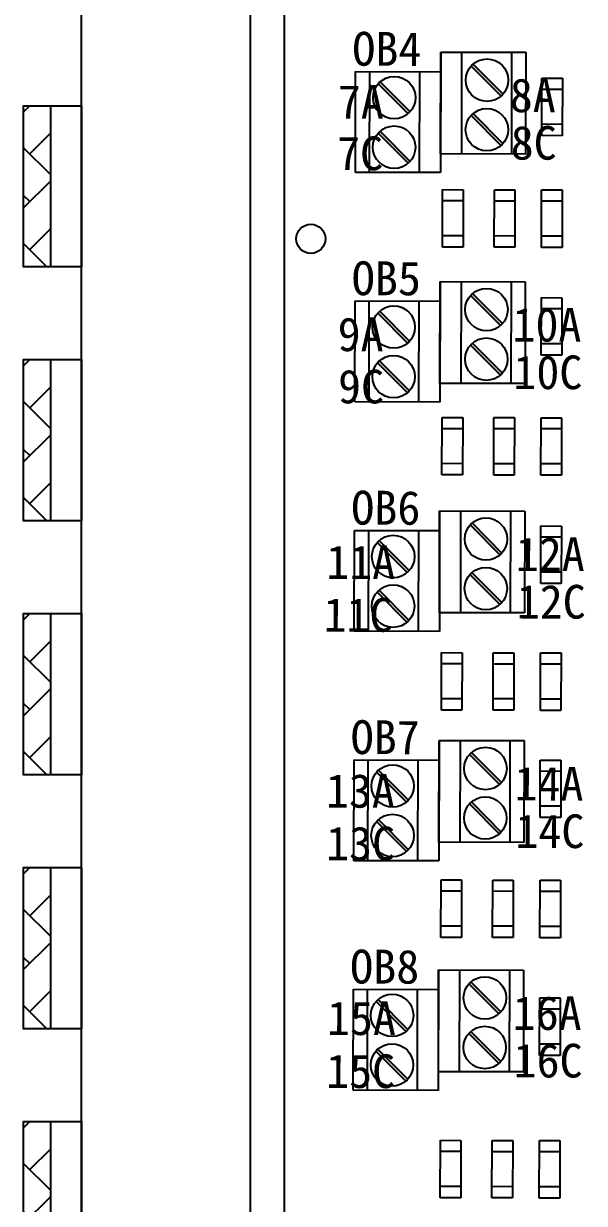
# Model space of a CAD drawing. Header units: millimetres. Extents: x 547 to 2149, y 622 to 1790.
# Drawn here: x 920.78 to 937.32, y 1670.74 to 1705.59 of the extents above; entities that cross this region are included whole.
import ezdxf

# ---------------------------------------------------------------- set-up
doc = ezdxf.new("R2010")
doc.units = ezdxf.units.MM
doc.layers.add('元器件与线路', color=7, linetype='Continuous')
doc.layers.add('英文数字标注', color=3, linetype='Continuous')
doc.styles.add('宋体', font='')
doc.styles.get('宋体').set_extended_font_data('宋体')

msp = doc.modelspace()

# ---------------------------------------------------------------- hatches: boundary and pattern name
at = {"layer": '元器件与线路', "linetype": 'ByBlock', "lineweight": 25}
h = msp.add_hatch(color=4, dxfattribs=at)
edge = h.paths.add_edge_path()
edge.add_arc((934.449, 1703.916), 0.627, 490.8277, 498.3805)
edge.add_line((933.98, 1704.332), (934.863, 1703.445))
edge.add_arc((934.449, 1703.916), 0.627, 311.3255, 318.8783)
edge.add_line((934.922, 1703.503), (934.039, 1704.39))
h = msp.add_hatch(color=4, dxfattribs=at)
edge = h.paths.add_edge_path()
edge.add_arc((931.713, 1703.399), 0.627, 670.8277, 678.3805)
edge.add_line((932.182, 1702.982), (931.298, 1703.87))
edge.add_arc((931.713, 1703.399), 0.627, 491.3255, 498.8783)
edge.add_line((931.24, 1703.811), (932.123, 1702.924))
at = {"layer": '元器件与线路'}
h = msp.add_hatch(dxfattribs=at)
h.set_pattern_fill('AR-HBONE', color=256, scale=0.25, angle=270, style=0)
h.set_pattern_definition([(315, (798.6275, 1272.5265), (1.4142136, -4e-13), [3, -1]), (45, (799.3346, 1271.8194), (1.4142136, -4e-13), [3, -1])])
h.paths.add_polyline_path([(920.778, 1698.404), (921.567, 1698.404), (921.567, 1703.161), (920.778, 1703.161)])
at = {"layer": '元器件与线路', "linetype": 'ByBlock', "lineweight": 25}
h = msp.add_hatch(color=4, dxfattribs=at)
edge = h.paths.add_edge_path()
edge.add_arc((934.446, 1702.452), 0.627, 490.8277, 498.3805)
edge.add_line((933.977, 1702.869), (934.86, 1701.981))
edge.add_arc((934.446, 1702.452), 0.627, 311.3255, 318.8783)
edge.add_line((934.918, 1702.04), (934.036, 1702.927))
h = msp.add_hatch(color=4, dxfattribs=at)
edge = h.paths.add_edge_path()
edge.add_arc((931.709, 1701.935), 0.627, 670.8277, 678.3805)
edge.add_line((932.178, 1701.518), (931.295, 1702.406))
edge.add_arc((931.709, 1701.935), 0.627, 491.3255, 498.8783)
edge.add_line((931.237, 1702.348), (932.119, 1701.46))
h = msp.add_hatch(color=4, dxfattribs=at)
edge = h.paths.add_edge_path()
edge.add_arc((934.433, 1697.14), 0.627, 490.8277, 498.3805)
edge.add_line((933.964, 1697.556), (934.848, 1696.669))
edge.add_arc((934.433, 1697.14), 0.627, 311.3255, 318.8783)
edge.add_line((934.906, 1696.727), (934.023, 1697.614))
h = msp.add_hatch(color=4, dxfattribs=at)
edge = h.paths.add_edge_path()
edge.add_arc((931.697, 1696.623), 0.627, 670.8277, 678.3805)
edge.add_line((932.166, 1696.206), (931.283, 1697.094))
edge.add_arc((931.697, 1696.623), 0.627, 491.3255, 498.8783)
edge.add_line((931.224, 1697.035), (932.107, 1696.148))
h = msp.add_hatch(color=4, dxfattribs=at)
edge = h.paths.add_edge_path()
edge.add_arc((934.43, 1695.676), 0.627, 490.8277, 498.3805)
edge.add_line((933.961, 1696.093), (934.844, 1695.205))
edge.add_arc((934.43, 1695.676), 0.627, 311.3255, 318.8783)
edge.add_line((934.903, 1695.264), (934.02, 1696.151))
at = {"layer": '元器件与线路'}
h = msp.add_hatch(dxfattribs=at)
h.set_pattern_fill('AR-HBONE', color=256, scale=0.25, angle=270, style=0)
h.set_pattern_definition([(315, (798.6275, 1265.0265), (1.4142136, -4e-13), [3, -1]), (45, (799.3346, 1264.3194), (1.4142136, -4e-13), [3, -1])])
h.paths.add_polyline_path([(920.778, 1690.904), (921.567, 1690.904), (921.567, 1695.661), (920.778, 1695.661)])
at = {"layer": '元器件与线路', "linetype": 'ByBlock', "lineweight": 25}
h = msp.add_hatch(color=4, dxfattribs=at)
edge = h.paths.add_edge_path()
edge.add_arc((931.693, 1695.159), 0.627, 670.8277, 678.3805)
edge.add_line((932.162, 1694.742), (931.279, 1695.63))
edge.add_arc((931.693, 1695.159), 0.627, 491.3255, 498.8783)
edge.add_line((931.221, 1695.572), (932.103, 1694.684))
h = msp.add_hatch(color=4, dxfattribs=at)
edge = h.paths.add_edge_path()
edge.add_arc((934.418, 1690.364), 0.627, 490.8277, 498.3805)
edge.add_line((933.949, 1690.78), (934.832, 1689.893))
edge.add_arc((934.418, 1690.364), 0.627, 311.3255, 318.8783)
edge.add_line((934.89, 1689.951), (934.007, 1690.838))
h = msp.add_hatch(color=4, dxfattribs=at)
edge = h.paths.add_edge_path()
edge.add_arc((931.681, 1689.847), 0.627, 670.8277, 678.3805)
edge.add_line((932.15, 1689.43), (931.267, 1690.318))
edge.add_arc((931.681, 1689.847), 0.627, 491.3255, 498.8783)
edge.add_line((931.208, 1690.259), (932.091, 1689.372))
h = msp.add_hatch(color=4, dxfattribs=at)
edge = h.paths.add_edge_path()
edge.add_arc((934.414, 1688.9), 0.627, 490.8277, 498.3805)
edge.add_line((933.945, 1689.317), (934.828, 1688.429))
edge.add_arc((934.414, 1688.9), 0.627, 311.3255, 318.8783)
edge.add_line((934.887, 1688.488), (934.004, 1689.375))
h = msp.add_hatch(color=4, dxfattribs=at)
edge = h.paths.add_edge_path()
edge.add_arc((931.678, 1688.383), 0.627, 670.8277, 678.3805)
edge.add_line((932.146, 1687.966), (931.263, 1688.854))
edge.add_arc((931.678, 1688.383), 0.627, 491.3255, 498.8783)
edge.add_line((931.205, 1688.796), (932.088, 1687.908))
at = {"layer": '元器件与线路'}
h = msp.add_hatch(dxfattribs=at)
h.set_pattern_fill('AR-HBONE', color=256, scale=0.25, angle=270, style=0)
h.set_pattern_definition([(315, (798.6275, 1257.5265), (1.4142136, -4e-13), [3, -1]), (45, (799.3346, 1256.8194), (1.4142136, -4e-13), [3, -1])])
h.paths.add_polyline_path([(920.778, 1683.404), (921.567, 1683.404), (921.567, 1688.161), (920.778, 1688.161)])
at = {"layer": '元器件与线路', "linetype": 'ByBlock', "lineweight": 25}
h = msp.add_hatch(color=4, dxfattribs=at)
edge = h.paths.add_edge_path()
edge.add_arc((934.402, 1683.588), 0.627, 490.8277, 498.3805)
edge.add_line((933.933, 1684.004), (934.816, 1683.117))
edge.add_arc((934.402, 1683.588), 0.627, 311.3255, 318.8783)
edge.add_line((934.874, 1683.175), (933.992, 1684.062))
h = msp.add_hatch(color=4, dxfattribs=at)
edge = h.paths.add_edge_path()
edge.add_arc((931.665, 1683.071), 0.627, 670.8277, 678.3805)
edge.add_line((932.134, 1682.654), (931.251, 1683.542))
edge.add_arc((931.665, 1683.071), 0.627, 491.3255, 498.8783)
edge.add_line((931.193, 1683.483), (932.075, 1682.596))
h = msp.add_hatch(color=4, dxfattribs=at)
edge = h.paths.add_edge_path()
edge.add_arc((934.398, 1682.124), 0.627, 490.8277, 498.3805)
edge.add_line((933.929, 1682.541), (934.813, 1681.653))
edge.add_arc((934.398, 1682.124), 0.627, 311.3255, 318.8783)
edge.add_line((934.871, 1681.712), (933.988, 1682.599))
h = msp.add_hatch(color=4, dxfattribs=at)
edge = h.paths.add_edge_path()
edge.add_arc((931.662, 1681.607), 0.627, 670.8277, 678.3805)
edge.add_line((932.131, 1681.19), (931.248, 1682.078))
edge.add_arc((931.662, 1681.607), 0.627, 491.3255, 498.8783)
edge.add_line((931.189, 1682.02), (932.072, 1681.132))
at = {"layer": '元器件与线路'}
h = msp.add_hatch(dxfattribs=at)
h.set_pattern_fill('AR-HBONE', color=256, scale=0.25, angle=270, style=0)
h.set_pattern_definition([(315, (798.6275, 1250.0265), (1.4142136, -4e-13), [3, -1]), (45, (799.3346, 1249.3194), (1.4142136, -4e-13), [3, -1])])
h.paths.add_polyline_path([(920.778, 1675.904), (921.567, 1675.904), (921.567, 1680.661), (920.778, 1680.661)])
at = {"layer": '元器件与线路', "linetype": 'ByBlock', "lineweight": 25}
h = msp.add_hatch(color=4, dxfattribs=at)
edge = h.paths.add_edge_path()
edge.add_arc((934.386, 1676.812), 0.627, 490.8277, 498.3805)
edge.add_line((933.917, 1677.228), (934.8, 1676.341))
edge.add_arc((934.386, 1676.812), 0.627, 311.3255, 318.8783)
edge.add_line((934.858, 1676.399), (933.976, 1677.286))
h = msp.add_hatch(color=4, dxfattribs=at)
edge = h.paths.add_edge_path()
edge.add_arc((931.649, 1676.295), 0.627, 670.8277, 678.3805)
edge.add_line((932.118, 1675.878), (931.235, 1676.766))
edge.add_arc((931.649, 1676.295), 0.627, 491.3255, 498.8783)
edge.add_line((931.177, 1676.707), (932.059, 1675.82))
h = msp.add_hatch(color=4, dxfattribs=at)
edge = h.paths.add_edge_path()
edge.add_arc((934.382, 1675.348), 0.627, 490.8277, 498.3805)
edge.add_line((933.914, 1675.765), (934.797, 1674.877))
edge.add_arc((934.382, 1675.348), 0.627, 311.3255, 318.8783)
edge.add_line((934.855, 1674.936), (933.972, 1675.823))
h = msp.add_hatch(color=4, dxfattribs=at)
edge = h.paths.add_edge_path()
edge.add_arc((931.646, 1674.831), 0.627, 670.8277, 678.3805)
edge.add_line((932.115, 1674.415), (931.232, 1675.302))
edge.add_arc((931.646, 1674.831), 0.627, 491.3255, 498.8783)
edge.add_line((931.173, 1675.244), (932.056, 1674.356))
at = {"layer": '元器件与线路'}
h = msp.add_hatch(dxfattribs=at)
h.set_pattern_fill('AR-HBONE', color=256, scale=0.25, angle=270, style=0)
h.set_pattern_definition([(315, (798.6275, 1242.5265), (1.4142136, -4e-13), [3, -1]), (45, (799.3346, 1241.8194), (1.4142136, -4e-13), [3, -1])])
h.paths.add_polyline_path([(920.778, 1668.404), (921.567, 1668.404), (921.567, 1673.161), (920.778, 1673.161)])

# ---------------------------------------------------------------- linework, layer by layer
for p, q in [((922.483, 1653.413), (922.483, 1760.913)), ((927.471, 1668.415), (927.471, 1745.915)), ((928.471, 1668.415), (928.471, 1745.915)), ((921.567, 1703.161), (921.567, 1698.404)), ((921.567, 1695.661), (921.567, 1690.904)), ((921.567, 1688.161), (921.567, 1683.404)), ((921.567, 1680.661), (921.567, 1675.904)), ((921.567, 1673.161), (921.567, 1668.404))]:
    msp.add_line(p, q, dxfattribs=at)
at = {"layer": '元器件与线路', "color": 4}
for p, q in [((933.083, 1704.745), (933.075, 1701.185)), ((933.076, 1701.738), (933.083, 1704.745)), ((933.083, 1704.745), (935.593, 1704.739)), ((933.704, 1701.737), (933.711, 1704.743)), ((935.174, 1704.74), (935.167, 1701.733)), ((935.593, 1704.739), (935.586, 1701.732)), ((930.566, 1701.191), (930.573, 1704.17)), ((930.573, 1704.17), (933.082, 1704.164)), ((930.984, 1701.19), (930.991, 1704.169)), ((932.455, 1704.165), (932.448, 1701.187)), ((935.586, 1701.732), (933.076, 1701.738)), ((933.075, 1701.185), (930.566, 1701.191)), ((933.068, 1697.969), (933.059, 1694.409)), ((933.061, 1694.962), (933.068, 1697.969)), ((933.068, 1697.969), (935.577, 1697.963)), ((933.688, 1694.961), (933.695, 1697.967)), ((935.159, 1697.964), (935.152, 1694.957)), ((935.577, 1697.963), (935.57, 1694.956)), ((930.55, 1694.415), (930.557, 1697.394)), ((930.557, 1697.394), (933.066, 1697.388)), ((930.968, 1694.414), (930.975, 1697.393)), ((932.439, 1697.389), (932.432, 1694.411)), ((935.57, 1694.956), (933.061, 1694.962)), ((933.059, 1694.409), (930.55, 1694.415)), ((933.052, 1691.193), (933.043, 1687.633)), ((933.045, 1688.186), (933.052, 1691.193)), ((933.052, 1691.193), (935.561, 1691.187)), ((933.672, 1688.185), (933.679, 1691.191)), ((935.143, 1691.188), (935.136, 1688.181)), ((935.561, 1691.187), (935.554, 1688.181)), ((930.534, 1687.639), (930.541, 1690.618)), ((930.541, 1690.618), (933.05, 1690.612)), ((930.953, 1687.638), (930.96, 1690.617)), ((932.423, 1690.613), (932.416, 1687.635)), ((935.554, 1688.181), (933.045, 1688.186)), ((933.043, 1687.633), (930.534, 1687.639)), ((933.036, 1684.417), (933.028, 1680.857)), ((933.029, 1681.41), (933.036, 1684.417)), ((933.036, 1684.417), (935.545, 1684.411)), ((933.656, 1681.409), (933.663, 1684.415)), ((935.127, 1684.412), (935.12, 1681.406)), ((935.545, 1684.411), (935.538, 1681.405)), ((930.519, 1680.863), (930.526, 1683.842)), ((930.526, 1683.842), (933.035, 1683.836)), ((930.937, 1680.862), (930.944, 1683.841)), ((932.407, 1683.837), (932.4, 1680.859)), ((935.538, 1681.405), (933.029, 1681.41)), ((933.028, 1680.857), (930.519, 1680.863)), ((933.02, 1677.641), (933.012, 1674.081)), ((933.013, 1674.634), (933.02, 1677.641)), ((933.02, 1677.641), (935.529, 1677.635)), ((933.64, 1674.633), (933.647, 1677.639)), ((935.111, 1677.636), (935.104, 1674.63)), ((935.529, 1677.635), (935.522, 1674.629)), ((930.503, 1674.087), (930.51, 1677.066)), ((930.51, 1677.066), (933.019, 1677.06)), ((930.921, 1674.086), (930.928, 1677.065)), ((932.392, 1677.061), (932.385, 1674.083)), ((935.522, 1674.629), (933.013, 1674.634)), ((933.012, 1674.081), (930.503, 1674.087))]:
    msp.add_line(p, q, dxfattribs=at)
at = {"layer": '元器件与线路', "color": 4, "linetype": 'ByBlock', "lineweight": 25}
for p, q in [((933.98, 1704.332), (934.863, 1703.445)), ((934.039, 1704.39), (934.922, 1703.503)), ((932.123, 1702.924), (931.24, 1703.811)), ((932.182, 1702.982), (931.298, 1703.87)), ((936.065, 1702.278), (936.069, 1703.976)), ((936.069, 1703.976), (936.675, 1703.975)), ((936.675, 1703.975), (936.671, 1702.276)), ((936.068, 1703.653), (936.674, 1703.652)), ((933.977, 1702.869), (934.86, 1701.981)), ((934.036, 1702.927), (934.918, 1702.04)), ((932.178, 1701.518), (931.295, 1702.406)), ((936.671, 1702.61), (936.066, 1702.612)), ((932.119, 1701.46), (931.237, 1702.348)), ((936.671, 1702.276), (936.065, 1702.278)), ((933.136, 1698.984), (933.14, 1700.682)), ((933.14, 1700.682), (933.746, 1700.681)), ((933.746, 1700.681), (933.742, 1698.983)), ((934.662, 1698.981), (934.666, 1700.679)), ((934.666, 1700.679), (935.272, 1700.677)), ((935.272, 1700.677), (935.268, 1698.979)), ((936.057, 1698.977), (936.061, 1700.676)), ((936.061, 1700.676), (936.667, 1700.674)), ((936.667, 1700.674), (936.663, 1698.976)), ((933.14, 1700.36), (933.746, 1700.358)), ((934.665, 1700.356), (935.271, 1700.355)), ((936.06, 1700.353), (936.666, 1700.352)), ((933.743, 1699.317), (933.137, 1699.318)), ((935.268, 1699.313), (934.663, 1699.315)), ((936.664, 1699.31), (936.058, 1699.311)), ((933.742, 1698.983), (933.136, 1698.984)), ((935.268, 1698.979), (934.662, 1698.981)), ((936.663, 1698.976), (936.057, 1698.977)), ((933.964, 1697.556), (934.848, 1696.669)), ((934.023, 1697.614), (934.906, 1696.727)), ((936.05, 1695.794), (936.054, 1697.492)), ((936.053, 1697.17), (936.659, 1697.168)), ((936.054, 1697.492), (936.659, 1697.491)), ((936.659, 1697.491), (936.656, 1695.793)), ((932.107, 1696.148), (931.224, 1697.035)), ((932.166, 1696.206), (931.283, 1697.094)), ((934.02, 1696.151), (934.903, 1695.264)), ((936.656, 1696.127), (936.05, 1696.128)), ((933.961, 1696.093), (934.844, 1695.205)), ((936.656, 1695.793), (936.05, 1695.794)), ((932.103, 1694.684), (931.221, 1695.572)), ((932.162, 1694.742), (931.279, 1695.63)), ((933.121, 1692.256), (933.125, 1693.955)), ((933.125, 1693.955), (933.731, 1693.953)), ((933.731, 1693.953), (933.727, 1692.255)), ((934.646, 1692.253), (934.65, 1693.951)), ((934.65, 1693.951), (935.256, 1693.95)), ((935.256, 1693.95), (935.252, 1692.251)), ((936.041, 1692.25), (936.045, 1693.948)), ((936.045, 1693.948), (936.651, 1693.946)), ((936.651, 1693.946), (936.647, 1692.248)), ((933.124, 1693.632), (933.73, 1693.63)), ((934.649, 1693.628), (935.255, 1693.627)), ((936.045, 1693.625), (936.65, 1693.624)), ((933.727, 1692.589), (933.122, 1692.59)), ((935.253, 1692.585), (934.647, 1692.587)), ((936.648, 1692.582), (936.042, 1692.583)), ((933.727, 1692.255), (933.121, 1692.256)), ((935.252, 1692.251), (934.646, 1692.253)), ((936.647, 1692.248), (936.041, 1692.25)), ((933.949, 1690.78), (934.832, 1689.893)), ((934.007, 1690.838), (934.89, 1689.951)), ((936.034, 1689.051), (936.038, 1690.749)), ((936.038, 1690.749), (936.644, 1690.748)), ((936.644, 1690.748), (936.64, 1689.05)), ((932.091, 1689.372), (931.208, 1690.259)), ((932.15, 1689.43), (931.267, 1690.318)), ((936.037, 1690.426), (936.643, 1690.425)), ((933.945, 1689.317), (934.828, 1688.429)), ((934.004, 1689.375), (934.887, 1688.488)), ((936.641, 1689.383), (936.035, 1689.385)), ((932.088, 1687.908), (931.205, 1688.796)), ((932.146, 1687.966), (931.263, 1688.854)), ((936.64, 1689.05), (936.034, 1689.051)), ((933.105, 1685.311), (933.108, 1687.009)), ((933.108, 1687.009), (933.714, 1687.008)), ((933.714, 1687.008), (933.71, 1685.31)), ((934.63, 1685.308), (934.634, 1687.006)), ((934.634, 1687.006), (935.24, 1687.004)), ((935.24, 1687.004), (935.236, 1685.306)), ((936.025, 1685.304), (936.029, 1687.002)), ((936.029, 1687.002), (936.635, 1687.001)), ((936.635, 1687.001), (936.631, 1685.303)), ((933.108, 1686.687), (933.714, 1686.685)), ((934.633, 1686.683), (935.239, 1686.682)), ((936.028, 1686.68), (936.634, 1686.678)), ((933.711, 1685.644), (933.105, 1685.645)), ((933.71, 1685.31), (933.105, 1685.311)), ((935.236, 1685.306), (934.63, 1685.308)), ((935.236, 1685.64), (934.631, 1685.641)), ((936.631, 1685.303), (936.025, 1685.304)), ((936.632, 1685.637), (936.026, 1685.638)), ((933.933, 1684.004), (934.816, 1683.117)), ((933.992, 1684.062), (934.874, 1683.175)), ((936.018, 1682.139), (936.022, 1683.837)), ((936.022, 1683.837), (936.628, 1683.836)), ((936.628, 1683.836), (936.624, 1682.138)), ((932.075, 1682.596), (931.193, 1683.483)), ((932.134, 1682.654), (931.251, 1683.542)), ((936.021, 1683.515), (936.627, 1683.513)), ((933.929, 1682.541), (934.813, 1681.653)), ((933.988, 1682.599), (934.871, 1681.712)), ((936.624, 1682.472), (936.019, 1682.473)), ((932.072, 1681.132), (931.189, 1682.02)), ((932.131, 1681.19), (931.248, 1682.078)), ((936.624, 1682.138), (936.018, 1682.139)), ((933.089, 1678.598), (933.093, 1680.296)), ((933.093, 1680.296), (933.699, 1680.295)), ((933.699, 1680.295), (933.695, 1678.597)), ((934.614, 1678.595), (934.618, 1680.293)), ((934.618, 1680.293), (935.224, 1680.291)), ((935.224, 1680.291), (935.22, 1678.593)), ((936.009, 1678.591), (936.013, 1680.29)), ((936.013, 1680.29), (936.619, 1680.288)), ((936.619, 1680.288), (936.615, 1678.59)), ((933.092, 1679.974), (933.698, 1679.972)), ((934.617, 1679.97), (935.223, 1679.969)), ((936.013, 1679.967), (936.619, 1679.966)), ((933.695, 1678.931), (933.09, 1678.932)), ((935.221, 1678.927), (934.615, 1678.929)), ((936.616, 1678.924), (936.01, 1678.925)), ((933.695, 1678.597), (933.089, 1678.598)), ((935.22, 1678.593), (934.614, 1678.595)), ((936.615, 1678.59), (936.009, 1678.591)), ((933.917, 1677.228), (934.8, 1676.341)), ((933.976, 1677.286), (934.858, 1676.399)), ((932.059, 1675.82), (931.177, 1676.707)), ((932.118, 1675.878), (931.235, 1676.766)), ((936.001, 1675.115), (936.005, 1676.813)), ((936.005, 1676.813), (936.611, 1676.812)), ((936.611, 1676.812), (936.607, 1675.114)), ((936.005, 1676.49), (936.61, 1676.489)), ((933.914, 1675.765), (934.797, 1674.877)), ((933.972, 1675.823), (934.855, 1674.936)), ((932.056, 1674.356), (931.173, 1675.244)), ((932.115, 1674.415), (931.232, 1675.302)), ((936.608, 1675.447), (936.002, 1675.449)), ((936.607, 1675.114), (936.001, 1675.115)), ((933.071, 1670.909), (933.075, 1672.607)), ((933.075, 1672.607), (933.681, 1672.606)), ((933.681, 1672.606), (933.677, 1670.908)), ((934.596, 1670.906), (934.6, 1672.604)), ((934.6, 1672.604), (935.206, 1672.602)), ((935.206, 1672.602), (935.202, 1670.904)), ((935.992, 1670.902), (935.995, 1672.6)), ((935.995, 1672.6), (936.601, 1672.599)), ((936.601, 1672.599), (936.597, 1670.901)), ((933.074, 1672.285), (933.68, 1672.283)), ((934.599, 1672.281), (935.205, 1672.28)), ((935.995, 1672.278), (936.601, 1672.276)), ((933.677, 1671.242), (933.072, 1671.243)), ((935.203, 1671.238), (934.597, 1671.239)), ((936.598, 1671.235), (935.992, 1671.236)), ((933.677, 1670.908), (933.071, 1670.909)), ((935.202, 1670.904), (934.596, 1670.906)), ((936.597, 1670.901), (935.992, 1670.902))]:
    msp.add_line(p, q, dxfattribs=at)
at = {"layer": '元器件与线路'}
for points in [[(922.483, 1703.161), (922.483, 1698.404), (920.778, 1698.404), (920.778, 1703.161)], [(922.483, 1695.661), (922.483, 1690.904), (920.778, 1690.904), (920.778, 1695.661)], [(922.483, 1688.161), (922.483, 1683.404), (920.778, 1683.404), (920.778, 1688.161)], [(922.483, 1680.661), (922.483, 1675.904), (920.778, 1675.904), (920.778, 1680.661)], [(922.483, 1673.161), (922.483, 1668.404), (920.778, 1668.404), (920.778, 1673.161)]]:
    msp.add_lwpolyline(points, close=True, dxfattribs=at)
at = {"layer": '元器件与线路', "color": 4, "linetype": 'ByBlock', "lineweight": 25}
for centre in [(934.449, 1703.916), (931.713, 1703.399), (934.446, 1702.452), (931.709, 1701.935), (934.433, 1697.14), (931.697, 1696.623), (934.43, 1695.676), (931.693, 1695.159), (934.418, 1690.364), (931.681, 1689.847), (934.414, 1688.9), (931.678, 1688.383), (934.402, 1683.588), (931.665, 1683.071), (934.398, 1682.124), (931.662, 1681.607), (934.386, 1676.812), (931.649, 1676.295), (934.382, 1675.348), (931.646, 1674.831)]:
    msp.add_circle(centre, 0.627, dxfattribs=at)
at = {"layer": '元器件与线路'}
msp.add_circle((929.25, 1699.231), 0.43, dxfattribs=at)

# ---------------------------------------------------------------- texts
at = {"layer": '英文数字标注', "attachment_point": 1, "rotation": 359.8661, "style": '宋体'}
for s, insert, char_height, width in [('OB4', (930.476, 1705.342), 1, 1.70076), ('\\pt0.01347;7A', (930.05, 1703.774), 0.9955, 0.70571), ('\\pt0.01347;8A', (935.124, 1703.968), 0.9955, 0.70571), ('\\pt0.01347;8C', (935.15, 1702.565), 0.9955, 0.70571), ('\\pt0.01347;7C', (930.027, 1702.255), 0.9955, 0.70571), ('OB5', (930.46, 1698.566), 1, 1.70076), ('\\pt0.01347;10A', (935.203, 1697.192), 0.9955, 0.70571), ('\\pt0.01347;9A', (930.044, 1696.909), 0.9955, 0.70571), ('\\pt0.01347;10C', (935.23, 1695.789), 0.9955, 0.70571), ('\\pt0.01347;9C', (930.057, 1695.367), 0.9955, 0.70571), ('OB6', (930.444, 1691.79), 1, 1.70076), ('\\pt0.01347;12A', (935.302, 1690.416), 0.9955, 0.70571), ('\\pt0.01347;11A', (929.709, 1690.181), 0.9955, 0.70571), ('\\pt0.01347;12C', (935.329, 1689.013), 0.9955, 0.70571), ('\\pt0.01347;11C', (929.628, 1688.625), 0.9955, 0.70571), ('OB7', (930.428, 1685.014), 1, 1.70076), ('\\pt0.01347;14A', (935.263, 1683.64), 0.9955, 0.70571), ('\\pt0.01347;13A', (929.699, 1683.428), 0.9955, 0.70571), ('\\pt0.01347;14C', (935.29, 1682.237), 0.9955, 0.70571), ('\\pt0.01347;13C', (929.705, 1681.875), 0.9955, 0.70571), ('{\\fSimSun|b0|i0|c134|p2;OB8}', (930.412, 1678.238), 1, 1.70076), ('\\pt0.01347;15A', (929.732, 1676.714), 0.9955, 0.70571), ('\\pt0.01347;16A', (935.21, 1676.864), 0.9955, 0.70571), ('\\pt0.01347;16C', (935.237, 1675.461), 0.9955, 0.70571), ('\\pt0.01347;15C', (929.706, 1675.15), 0.9955, 0.70571)]:
    msp.add_mtext(s, dxfattribs=dict(at, insert=insert, char_height=char_height, width=width))

doc.saveas('drawing.dxf')
